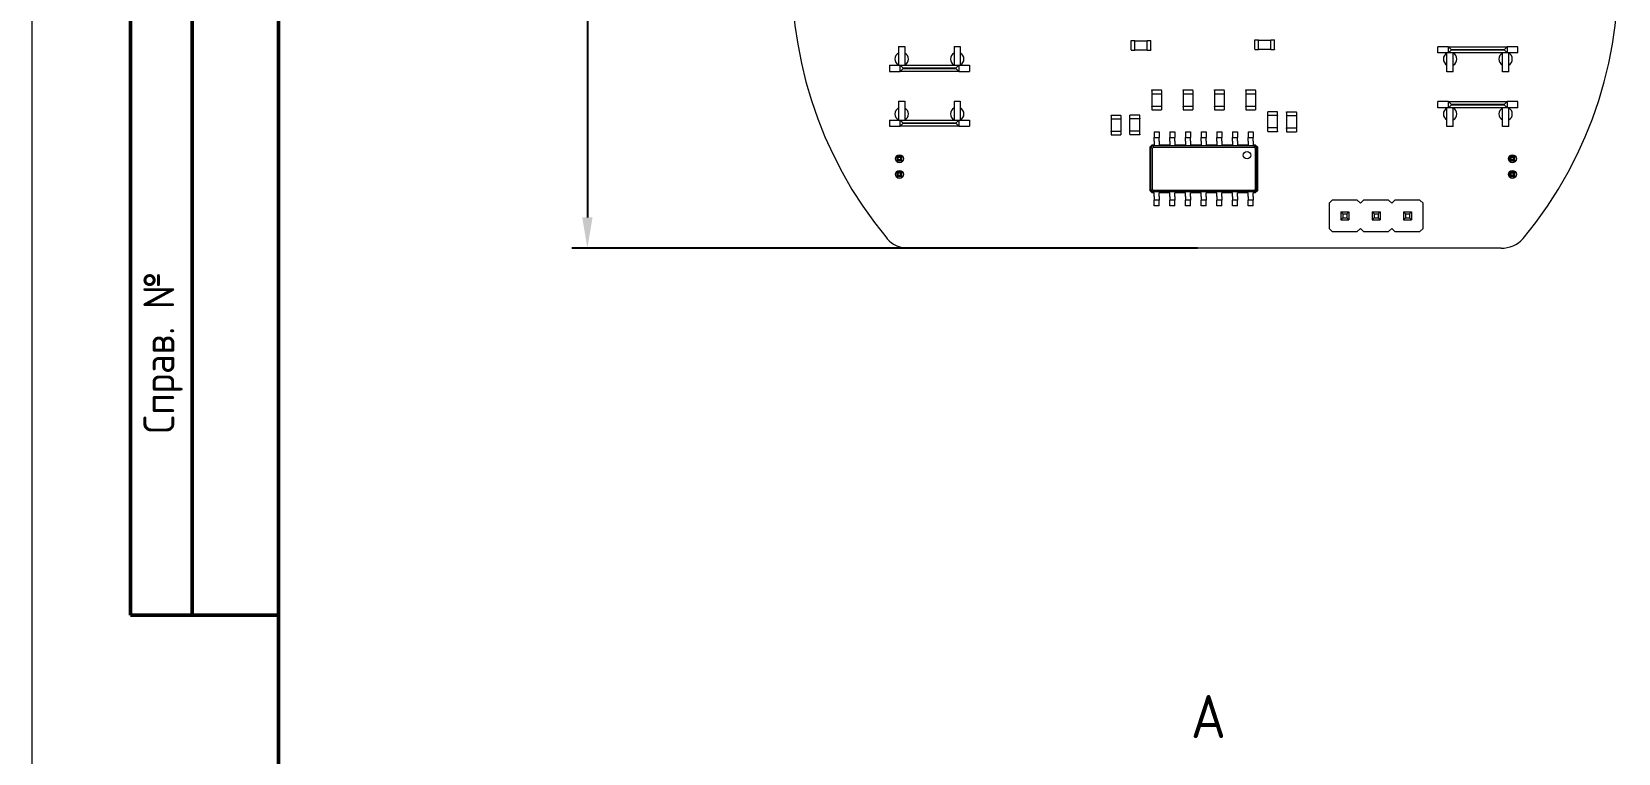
# Model space of a CAD drawing. Header units: millimetres. Extents: x 0 to 420, y 0 to 297.
# Drawn here: x 0 to 128.6, y 160.8 to 219.3 of the extents above; entities that cross this region are included whole.
import ezdxf

# ---------------------------------------------------------------- set-up
doc = ezdxf.new("R2010")
doc.units = ezdxf.units.MM
doc.header["$PDSIZE"] = -1
doc.layers.add('ОСНОВНОЙ', color=7, linetype='Continuous', lineweight=25)
doc.styles.add('СПДС', font='isocpeur.ttf', dxfattribs={"width": 0.9})
doc.dimstyles.new('Аннотативный', dxfattribs={"dimscale": 0, "dimtxt": 2.5, "dimasz": 2.5, "dimexe": 1.25, "dimexo": 0.625, "dimtad": 1, "dimtxsty": 'Standard', "dimcen": 2.5, "dimadec": 0, "dimazin": 0, "dimtfac": 1, "dimtmove": 0, "dimatfit": 3, "dimfxl": 1, "dimarcsym": 0})

# ---------------------------------------------------------------- blocks, each defined once
blk = doc.blocks.new('*D40')
at = {"color": 0, "lineweight": -2, "transparency": 16777216}
for p, q in [((94.48, 257.38), (43.79, 257.38)), ((45.04, 254.88), (45.04, 204.23)), ((94.48, 201.73), (43.79, 201.73))]:
    blk.add_line(p, q, dxfattribs=at)
at = {"color": 0, "transparency": 16777216}
for points in [[(44.62, 254.88), (45.46, 254.88), (45.04, 257.38)], [(44.62, 204.23), (45.46, 204.23), (45.04, 201.73)]]:
    blk.add_solid(points, dxfattribs=at)
at = {"layer": 'Defpoints', "color": 0, "transparency": 16777216}
for p in [(95.1, 257.38), (45.04, 201.73), (95.1, 201.73)]:
    blk.add_point(p, dxfattribs=at)
at = {"color": 0, "transparency": 16777216, "insert": (42.81, 229.55), "char_height": 2.5, "attachment_point": 5, "rotation": 90, "style": 'СПДС'}
blk.add_mtext('55,65{\\fArial|b0|i0|c204|p34;\\H1.08333x;*}', dxfattribs=at)
blk = doc.blocks.new('A$C7b8a1dfd')
at = {"color": 0, "linetype": 'Continuous', "lineweight": 0}
for p, q in [((124.64, -76.88), (124.64, -78.41)), ((124.64, -76.88), (125.14, -76.88)), ((125.14, -76.88), (125.14, -78.41)), ((129.14, -76.88), (129.64, -76.88)), ((129.14, -76.88), (129.14, -78.41)), ((129.64, -76.88), (129.64, -78.41)), ((143.49, -76.42), (143.49, -76.39)), ((143.49, -76.39), (143.79, -76.39)), ((143.49, -77.16), (143.49, -76.42)), ((143.79, -76.42), (143.79, -76.39)), ((143.79, -77.16), (143.79, -76.42)), ((143.79, -76.42), (144.79, -76.42)), ((144.79, -76.42), (144.79, -76.39)), ((144.79, -76.39), (145.09, -76.39)), ((144.79, -77.16), (144.79, -76.42)), ((145.09, -76.42), (145.09, -76.39)), ((145.09, -77.16), (145.09, -76.42)), ((153.52, -76.37), (153.52, -76.34)), ((153.52, -76.34), (153.82, -76.34)), ((153.52, -77.11), (153.52, -76.37)), ((153.52, -77.11), (153.52, -77.14)), ((153.52, -77.14), (153.82, -77.14)), ((153.82, -76.37), (153.82, -76.34)), ((153.82, -77.11), (153.82, -76.37)), ((153.82, -76.37), (154.82, -76.37)), ((153.82, -77.11), (153.82, -77.14)), ((153.82, -77.11), (154.82, -77.11)), ((154.82, -76.37), (154.82, -76.34)), ((154.82, -76.34), (155.12, -76.34)), ((154.82, -77.11), (154.82, -76.37)), ((154.82, -77.11), (154.82, -77.14)), ((154.82, -77.14), (155.12, -77.14)), ((155.12, -76.37), (155.12, -76.34)), ((155.12, -77.11), (155.12, -76.37)), ((155.12, -77.11), (155.12, -77.14)), ((169.22, -76.91), (168.34, -76.91)), ((168.34, -77.41), (168.34, -76.91)), ((169.22, -76.91), (173.97, -76.91)), ((169.22, -77.41), (169.22, -76.91)), ((169.22, -76.91), (169.46, -77.15)), ((173.72, -77.15), (169.46, -77.15)), ((169.46, -77.15), (169.46, -77.16)), ((173.97, -76.91), (173.72, -77.15)), ((173.72, -77.16), (173.72, -77.15)), ((174.84, -76.91), (173.97, -76.91)), ((173.97, -76.91), (173.97, -77.41)), ((174.84, -77.41), (174.84, -76.91)), ((123.89, -78.41), (124.77, -78.41)), ((123.89, -78.41), (123.89, -78.91)), ((124.77, -78.41), (129.52, -78.41)), ((124.77, -78.91), (124.77, -78.41)), ((125.01, -78.65), (124.77, -78.41)), ((129.27, -78.65), (129.52, -78.41)), ((129.52, -78.41), (130.39, -78.41)), ((129.52, -78.41), (129.52, -78.91)), ((130.39, -78.41), (130.39, -78.91)), ((143.49, -77.16), (143.49, -77.19)), ((143.49, -77.19), (143.79, -77.19)), ((143.79, -77.16), (143.79, -77.19)), ((143.79, -77.16), (144.79, -77.16)), ((144.79, -77.16), (144.79, -77.19)), ((144.79, -77.19), (145.09, -77.19)), ((145.09, -77.16), (145.09, -77.19)), ((169.22, -77.41), (168.34, -77.41)), ((169.09, -78.94), (169.09, -77.41)), ((169.46, -77.16), (169.22, -77.41)), ((173.97, -77.41), (169.22, -77.41)), ((169.46, -77.16), (173.72, -77.16)), ((169.59, -78.94), (169.59, -77.41)), ((173.59, -78.94), (173.59, -77.41)), ((173.72, -77.16), (173.97, -77.41)), ((174.84, -77.41), (173.97, -77.41)), ((174.09, -78.94), (174.09, -77.41)), ((123.89, -78.91), (124.77, -78.91)), ((124.77, -78.91), (125.01, -78.66)), ((129.52, -78.91), (124.77, -78.91)), ((129.27, -78.65), (125.01, -78.65)), ((125.01, -78.65), (125.01, -78.66)), ((125.01, -78.66), (129.27, -78.66)), ((129.27, -78.66), (129.27, -78.65)), ((129.52, -78.91), (129.27, -78.66)), ((129.52, -78.91), (130.39, -78.91)), ((169.59, -78.94), (169.09, -78.94)), ((174.09, -78.94), (173.59, -78.94)), ((145.16, -80.41), (145.96, -80.41)), ((145.16, -80.46), (145.16, -80.41)), ((145.16, -80.46), (145.16, -80.67)), ((145.16, -80.67), (145.16, -80.71)), ((145.16, -80.71), (145.16, -81.71)), ((145.16, -80.71), (145.96, -80.71)), ((145.96, -80.46), (145.96, -80.41)), ((145.96, -80.46), (145.96, -80.67)), ((145.96, -80.67), (145.96, -80.71)), ((145.96, -80.71), (145.96, -81.71)), ((147.7, -80.41), (148.5, -80.41)), ((147.7, -80.46), (147.7, -80.41)), ((147.7, -80.46), (147.7, -80.67)), ((147.7, -80.67), (147.7, -80.71)), ((147.7, -80.71), (147.7, -81.71)), ((147.7, -80.71), (148.5, -80.71)), ((148.5, -80.46), (148.5, -80.41)), ((148.5, -80.46), (148.5, -80.67)), ((148.5, -80.67), (148.5, -80.71)), ((148.5, -80.71), (148.5, -81.71)), ((150.24, -80.41), (151.04, -80.41)), ((150.24, -80.46), (150.24, -80.41)), ((150.24, -80.46), (150.24, -80.67)), ((150.24, -80.67), (150.24, -80.71)), ((150.24, -80.71), (150.24, -81.71)), ((150.24, -80.71), (151.04, -80.71)), ((151.04, -80.46), (151.04, -80.41)), ((151.04, -80.46), (151.04, -80.67)), ((151.04, -80.67), (151.04, -80.71)), ((151.04, -80.71), (151.04, -81.71)), ((152.78, -80.41), (153.58, -80.41)), ((152.78, -80.46), (152.78, -80.41)), ((152.78, -80.46), (152.78, -80.67)), ((152.78, -80.67), (152.78, -80.71)), ((152.78, -80.71), (152.78, -81.71)), ((152.78, -80.71), (153.58, -80.71)), ((153.58, -80.46), (153.58, -80.41)), ((153.58, -80.46), (153.58, -80.67)), ((153.58, -80.67), (153.58, -80.71)), ((153.58, -80.71), (153.58, -81.71)), ((124.64, -81.32), (124.64, -82.85)), ((124.64, -81.32), (125.14, -81.32)), ((125.14, -81.32), (125.14, -82.85)), ((129.14, -81.32), (129.64, -81.32)), ((129.14, -81.32), (129.14, -82.85)), ((129.64, -81.32), (129.64, -82.85)), ((145.16, -81.76), (145.16, -81.71)), ((145.16, -81.71), (145.96, -81.71)), ((145.16, -81.76), (145.16, -81.97)), ((145.16, -81.97), (145.16, -82.01)), ((145.16, -82.01), (145.96, -82.01)), ((145.96, -81.76), (145.96, -81.71)), ((145.96, -81.76), (145.96, -81.97)), ((145.96, -81.97), (145.96, -82.01)), ((147.7, -81.76), (147.7, -81.71)), ((147.7, -81.71), (148.5, -81.71)), ((147.7, -81.76), (147.7, -81.97)), ((147.7, -81.97), (147.7, -82.01)), ((147.7, -82.01), (148.5, -82.01)), ((148.5, -81.76), (148.5, -81.71)), ((148.5, -81.76), (148.5, -81.97)), ((148.5, -81.97), (148.5, -82.01)), ((150.24, -81.76), (150.24, -81.71)), ((150.24, -81.71), (151.04, -81.71)), ((150.24, -81.76), (150.24, -81.97)), ((150.24, -81.97), (150.24, -82.01)), ((150.24, -82.01), (151.04, -82.01)), ((151.04, -81.76), (151.04, -81.71)), ((151.04, -81.76), (151.04, -81.97)), ((151.04, -81.97), (151.04, -82.01)), ((152.78, -81.76), (152.78, -81.71)), ((152.78, -81.71), (153.58, -81.71)), ((152.78, -81.76), (152.78, -81.97)), ((152.78, -81.97), (152.78, -82.01)), ((152.78, -82.01), (153.58, -82.01)), ((153.58, -81.76), (153.58, -81.71)), ((153.58, -81.76), (153.58, -81.97)), ((153.58, -81.97), (153.58, -82.01)), ((154.56, -82.23), (154.56, -82.19)), ((155.36, -82.19), (154.56, -82.19)), ((154.56, -82.44), (154.56, -82.23)), ((155.36, -82.23), (155.36, -82.19)), ((155.36, -82.44), (155.36, -82.23)), ((156.08, -82.19), (156.88, -82.19)), ((156.08, -82.23), (156.08, -82.19)), ((156.08, -82.23), (156.08, -82.44)), ((156.88, -82.23), (156.88, -82.19)), ((156.88, -82.23), (156.88, -82.44)), ((169.22, -81.35), (168.34, -81.35)), ((168.34, -81.85), (168.34, -81.35)), ((169.22, -81.85), (168.34, -81.85)), ((169.09, -83.38), (169.09, -81.85)), ((169.22, -81.35), (173.97, -81.35)), ((169.22, -81.85), (169.22, -81.35)), ((169.22, -81.35), (169.46, -81.6)), ((169.46, -81.61), (169.22, -81.85)), ((173.97, -81.85), (169.22, -81.85)), ((173.72, -81.6), (169.46, -81.6)), ((169.46, -81.6), (169.46, -81.61)), ((169.46, -81.61), (173.72, -81.61)), ((169.59, -83.38), (169.59, -81.85)), ((173.59, -83.38), (173.59, -81.85)), ((173.97, -81.35), (173.72, -81.6)), ((173.72, -81.61), (173.72, -81.6)), ((173.72, -81.61), (173.97, -81.85)), ((174.84, -81.35), (173.97, -81.35)), ((173.97, -81.35), (173.97, -81.85)), ((174.84, -81.85), (173.97, -81.85)), ((174.09, -83.38), (174.09, -81.85)), ((174.84, -81.85), (174.84, -81.35)), ((123.89, -82.85), (124.77, -82.85)), ((123.89, -82.85), (123.89, -83.35)), ((123.89, -83.35), (124.77, -83.35)), ((124.77, -82.85), (129.52, -82.85)), ((124.77, -83.35), (124.77, -82.85)), ((125.01, -83.1), (124.77, -82.85)), ((124.77, -83.35), (125.01, -83.11)), ((129.52, -83.35), (124.77, -83.35)), ((129.27, -83.1), (125.01, -83.1)), ((125.01, -83.1), (125.01, -83.11)), ((125.01, -83.11), (129.27, -83.11)), ((129.27, -83.1), (129.52, -82.85)), ((129.27, -83.11), (129.27, -83.1)), ((129.52, -83.35), (129.27, -83.11)), ((129.52, -82.85), (130.39, -82.85)), ((129.52, -82.85), (129.52, -83.35)), ((129.52, -83.35), (130.39, -83.35)), ((130.39, -82.85), (130.39, -83.35)), ((141.86, -82.44), (142.66, -82.44)), ((141.86, -82.49), (141.86, -82.44)), ((141.86, -82.49), (141.86, -82.7)), ((141.86, -82.7), (141.86, -82.74)), ((141.86, -82.74), (141.86, -83.74)), ((141.86, -82.74), (142.66, -82.74)), ((142.66, -82.49), (142.66, -82.44)), ((142.66, -82.49), (142.66, -82.7)), ((142.66, -82.7), (142.66, -82.74)), ((142.66, -82.74), (142.66, -83.74)), ((143.38, -82.49), (143.38, -82.44)), ((144.18, -82.44), (143.38, -82.44)), ((143.38, -82.7), (143.38, -82.49)), ((143.38, -82.7), (143.38, -82.74)), ((143.38, -83.74), (143.38, -82.74)), ((144.18, -82.74), (143.38, -82.74)), ((144.18, -82.49), (144.18, -82.44)), ((144.18, -82.7), (144.18, -82.49)), ((144.18, -82.7), (144.18, -82.74)), ((144.18, -83.74), (144.18, -82.74)), ((154.56, -82.44), (154.56, -82.49)), ((154.56, -83.49), (154.56, -82.49)), ((155.36, -82.49), (154.56, -82.49)), ((154.56, -83.53), (154.56, -83.49)), ((155.36, -83.49), (154.56, -83.49)), ((154.56, -83.74), (154.56, -83.53)), ((155.36, -82.44), (155.36, -82.49)), ((155.36, -83.49), (155.36, -82.49)), ((155.36, -83.53), (155.36, -83.49)), ((155.36, -83.74), (155.36, -83.53)), ((156.08, -82.44), (156.08, -82.49)), ((156.08, -82.49), (156.08, -83.49)), ((156.08, -82.49), (156.88, -82.49)), ((156.08, -83.53), (156.08, -83.49)), ((156.08, -83.49), (156.88, -83.49)), ((156.08, -83.53), (156.08, -83.74)), ((156.88, -82.44), (156.88, -82.49)), ((156.88, -82.49), (156.88, -83.49)), ((156.88, -83.53), (156.88, -83.49)), ((156.88, -83.53), (156.88, -83.74)), ((169.59, -83.38), (169.09, -83.38)), ((174.09, -83.38), (173.59, -83.38)), ((141.86, -83.79), (141.86, -83.74)), ((141.86, -83.74), (142.66, -83.74)), ((141.86, -83.79), (141.86, -84)), ((141.86, -84), (141.86, -84.04)), ((141.86, -84.04), (142.66, -84.04)), ((142.66, -83.79), (142.66, -83.74)), ((142.66, -83.79), (142.66, -84)), ((142.66, -84), (142.66, -84.04)), ((143.38, -83.79), (143.38, -83.74)), ((144.18, -83.74), (143.38, -83.74)), ((143.38, -84), (143.38, -83.79)), ((143.38, -84), (143.38, -84.04)), ((144.18, -84.04), (143.38, -84.04)), ((144.18, -83.79), (144.18, -83.74)), ((144.18, -84), (144.18, -83.79)), ((144.18, -84), (144.18, -84.04)), ((145.02, -85.02), (145.19, -84.85)), ((145.19, -84.85), (145.35, -84.85)), ((145.35, -83.8), (145.35, -84.15)), ((145.35, -83.8), (145.76, -83.8)), ((145.35, -84.15), (145.35, -84.25)), ((145.35, -84.55), (145.35, -84.25)), ((145.35, -84.25), (145.76, -84.25)), ((145.35, -84.55), (145.35, -84.85)), ((145.76, -83.8), (145.76, -84.15)), ((145.76, -84.15), (145.76, -84.25)), ((145.76, -84.55), (145.76, -84.25)), ((145.76, -84.55), (145.76, -84.85)), ((145.76, -84.85), (146.62, -84.85)), ((146.62, -83.8), (146.62, -84.15)), ((146.62, -83.8), (147.03, -83.8)), ((146.62, -84.15), (146.62, -84.25)), ((146.62, -84.55), (146.62, -84.25)), ((146.62, -84.25), (147.03, -84.25)), ((146.62, -84.55), (146.62, -84.85)), ((147.03, -83.8), (147.03, -84.15)), ((147.03, -84.15), (147.03, -84.25)), ((147.03, -84.55), (147.03, -84.25)), ((147.03, -84.55), (147.03, -84.85)), ((147.03, -84.85), (147.89, -84.85)), ((147.89, -83.8), (147.89, -84.15)), ((147.89, -83.8), (148.3, -83.8)), ((147.89, -84.15), (147.89, -84.25)), ((147.89, -84.55), (147.89, -84.25)), ((147.89, -84.25), (148.3, -84.25)), ((147.89, -84.55), (147.89, -84.85)), ((148.3, -83.8), (148.3, -84.15)), ((148.3, -84.15), (148.3, -84.25)), ((148.3, -84.55), (148.3, -84.25)), ((148.3, -84.55), (148.3, -84.85)), ((148.3, -84.85), (149.16, -84.85)), ((149.16, -83.8), (149.16, -84.15)), ((149.16, -83.8), (149.57, -83.8)), ((149.16, -84.15), (149.16, -84.25)), ((149.16, -84.55), (149.16, -84.25)), ((149.16, -84.25), (149.57, -84.25)), ((149.16, -84.55), (149.16, -84.85)), ((149.57, -83.8), (149.57, -84.15)), ((149.57, -84.15), (149.57, -84.25)), ((149.57, -84.55), (149.57, -84.25)), ((149.57, -84.55), (149.57, -84.85)), ((149.57, -84.85), (150.43, -84.85)), ((150.43, -83.8), (150.43, -84.15)), ((150.43, -83.8), (150.84, -83.8)), ((150.43, -84.15), (150.43, -84.25)), ((150.43, -84.55), (150.43, -84.25)), ((150.43, -84.25), (150.84, -84.25)), ((150.43, -84.55), (150.43, -84.85)), ((150.84, -83.8), (150.84, -84.15)), ((150.84, -84.15), (150.84, -84.25)), ((150.84, -84.55), (150.84, -84.25)), ((150.84, -84.55), (150.84, -84.85)), ((150.84, -84.85), (151.7, -84.85)), ((151.7, -83.8), (151.7, -84.15)), ((151.7, -83.8), (152.11, -83.8)), ((151.7, -84.15), (151.7, -84.25)), ((151.7, -84.55), (151.7, -84.25)), ((151.7, -84.25), (152.11, -84.25)), ((151.7, -84.55), (151.7, -84.85)), ((152.11, -83.8), (152.11, -84.15)), ((152.11, -84.15), (152.11, -84.25)), ((152.11, -84.55), (152.11, -84.25)), ((152.11, -84.55), (152.11, -84.85)), ((152.11, -84.85), (152.97, -84.85)), ((152.97, -83.8), (152.97, -84.15)), ((152.97, -83.8), (153.38, -83.8)), ((152.97, -84.15), (152.97, -84.25)), ((152.97, -84.55), (152.97, -84.25)), ((152.97, -84.25), (153.38, -84.25)), ((152.97, -84.55), (152.97, -84.85)), ((153.38, -83.8), (153.38, -84.15)), ((153.38, -84.15), (153.38, -84.25)), ((153.38, -84.55), (153.38, -84.25)), ((153.38, -84.55), (153.38, -84.85)), ((153.38, -84.85), (153.54, -84.85)), ((153.54, -84.85), (153.72, -85.02)), ((154.56, -83.74), (154.56, -83.79)), ((155.36, -83.79), (154.56, -83.79)), ((155.36, -83.74), (155.36, -83.79)), ((156.08, -83.74), (156.08, -83.79)), ((156.08, -83.79), (156.88, -83.79)), ((156.88, -83.74), (156.88, -83.79)), ((124.51, -86.18), (124.51, -85.78)), ((124.91, -85.78), (124.51, -85.78)), ((124.51, -85.78), (124.61, -85.88)), ((124.51, -86.18), (124.61, -86.08)), ((124.61, -86.08), (124.61, -85.88)), ((124.81, -85.88), (124.61, -85.88)), ((124.81, -86.08), (124.61, -86.08)), ((124.91, -85.78), (124.81, -85.88)), ((124.81, -86.08), (124.81, -85.88)), ((124.91, -86.18), (124.81, -86.08)), ((124.91, -86.18), (124.91, -85.78)), ((145.02, -88.57), (145.02, -85.02)), ((145.09, -85.06), (145.23, -84.92)), ((145.09, -85.06), (145.21, -85.12)), ((145.09, -88.54), (145.09, -85.06)), ((145.21, -85.12), (145.29, -85.04)), ((145.21, -88.48), (145.21, -85.12)), ((145.23, -84.92), (145.35, -84.92)), ((145.23, -84.92), (145.29, -85.04)), ((145.29, -85.04), (153.45, -85.04)), ((145.35, -84.92), (145.76, -84.92)), ((145.76, -84.92), (146.62, -84.92)), ((146.62, -84.92), (147.03, -84.92)), ((147.03, -84.92), (147.89, -84.92)), ((147.89, -84.92), (148.3, -84.92)), ((148.3, -84.92), (149.16, -84.92)), ((149.16, -84.92), (149.57, -84.92)), ((149.57, -84.92), (150.43, -84.92)), ((150.43, -84.92), (150.84, -84.92)), ((150.84, -84.92), (151.7, -84.92)), ((151.7, -84.92), (152.11, -84.92)), ((152.11, -84.92), (152.97, -84.92)), ((152.97, -84.92), (153.38, -84.92)), ((153.38, -84.92), (153.5, -84.92)), ((153.5, -84.92), (153.45, -85.04)), ((153.45, -85.04), (153.53, -85.12)), ((153.5, -84.92), (153.64, -85.06)), ((153.64, -85.06), (153.53, -85.12)), ((153.53, -85.12), (153.53, -88.48)), ((153.64, -85.06), (153.64, -88.54)), ((153.72, -85.02), (153.72, -88.57)), ((174.19, -86.18), (174.19, -85.78)), ((174.59, -85.78), (174.19, -85.78)), ((174.19, -85.78), (174.29, -85.88)), ((174.19, -86.18), (174.29, -86.08)), ((174.29, -86.08), (174.29, -85.88)), ((174.49, -85.88), (174.29, -85.88)), ((174.49, -86.08), (174.29, -86.08)), ((174.59, -85.78), (174.49, -85.88)), ((174.49, -86.08), (174.49, -85.88)), ((174.59, -86.18), (174.49, -86.08)), ((174.59, -86.18), (174.59, -85.78)), ((124.91, -86.18), (124.51, -86.18)), ((124.51, -87.45), (124.51, -87.05)), ((124.91, -87.05), (124.51, -87.05)), ((124.51, -87.05), (124.61, -87.15)), ((124.51, -87.45), (124.61, -87.35)), ((124.61, -87.35), (124.61, -87.15)), ((124.81, -87.15), (124.61, -87.15)), ((124.81, -87.35), (124.61, -87.35)), ((124.91, -87.05), (124.81, -87.15)), ((124.81, -87.35), (124.81, -87.15)), ((124.91, -87.45), (124.81, -87.35)), ((124.91, -87.45), (124.91, -87.05)), ((174.59, -86.18), (174.19, -86.18)), ((174.19, -87.45), (174.19, -87.05)), ((174.59, -87.05), (174.19, -87.05)), ((174.19, -87.05), (174.29, -87.15)), ((174.19, -87.45), (174.29, -87.35)), ((174.29, -87.35), (174.29, -87.15)), ((174.49, -87.15), (174.29, -87.15)), ((174.49, -87.35), (174.29, -87.35)), ((174.59, -87.05), (174.49, -87.15)), ((174.49, -87.35), (174.49, -87.15)), ((174.59, -87.45), (174.49, -87.35)), ((174.59, -87.45), (174.59, -87.05)), ((124.91, -87.45), (124.51, -87.45)), ((145.19, -88.75), (145.02, -88.57)), ((145.09, -88.54), (145.21, -88.48)), ((145.23, -88.67), (145.09, -88.54)), ((145.29, -88.56), (145.21, -88.48)), ((145.23, -88.67), (145.29, -88.56)), ((145.35, -88.67), (145.23, -88.67)), ((153.45, -88.56), (145.29, -88.56)), ((145.76, -88.67), (145.35, -88.67)), ((146.62, -88.67), (145.76, -88.67)), ((147.03, -88.67), (146.62, -88.67)), ((147.89, -88.67), (147.03, -88.67)), ((148.3, -88.67), (147.89, -88.67)), ((149.16, -88.67), (148.3, -88.67)), ((149.57, -88.67), (149.16, -88.67)), ((150.43, -88.67), (149.57, -88.67)), ((150.84, -88.67), (150.43, -88.67)), ((151.7, -88.67), (150.84, -88.67)), ((152.11, -88.67), (151.7, -88.67)), ((152.97, -88.67), (152.11, -88.67)), ((153.38, -88.67), (152.97, -88.67)), ((153.5, -88.67), (153.38, -88.67)), ((153.53, -88.48), (153.45, -88.56)), ((153.5, -88.67), (153.45, -88.56)), ((153.64, -88.54), (153.5, -88.67)), ((153.64, -88.54), (153.53, -88.48)), ((153.72, -88.57), (153.54, -88.75)), ((174.59, -87.45), (174.19, -87.45)), ((145.35, -88.75), (145.19, -88.75)), ((145.35, -89.05), (145.35, -88.75)), ((145.35, -89.05), (145.35, -89.35)), ((145.35, -89.45), (145.35, -89.35)), ((145.76, -89.35), (145.35, -89.35)), ((145.35, -89.8), (145.35, -89.45)), ((145.76, -89.8), (145.35, -89.8)), ((146.62, -88.75), (145.76, -88.75)), ((145.76, -89.05), (145.76, -88.75)), ((145.76, -89.05), (145.76, -89.35)), ((145.76, -89.45), (145.76, -89.35)), ((145.76, -89.8), (145.76, -89.45)), ((146.62, -89.05), (146.62, -88.75)), ((146.62, -89.05), (146.62, -89.35)), ((146.62, -89.45), (146.62, -89.35)), ((147.03, -89.35), (146.62, -89.35)), ((146.62, -89.8), (146.62, -89.45)), ((147.03, -89.8), (146.62, -89.8)), ((147.89, -88.75), (147.03, -88.75)), ((147.03, -89.05), (147.03, -88.75)), ((147.03, -89.05), (147.03, -89.35)), ((147.03, -89.45), (147.03, -89.35)), ((147.03, -89.8), (147.03, -89.45)), ((147.89, -89.05), (147.89, -88.75)), ((147.89, -89.05), (147.89, -89.35)), ((147.89, -89.45), (147.89, -89.35)), ((148.3, -89.35), (147.89, -89.35)), ((147.89, -89.8), (147.89, -89.45)), ((148.3, -89.8), (147.89, -89.8)), ((149.16, -88.75), (148.3, -88.75)), ((148.3, -89.05), (148.3, -88.75)), ((148.3, -89.05), (148.3, -89.35)), ((148.3, -89.45), (148.3, -89.35)), ((148.3, -89.8), (148.3, -89.45)), ((149.16, -89.05), (149.16, -88.75)), ((149.16, -89.05), (149.16, -89.35)), ((149.16, -89.45), (149.16, -89.35)), ((149.57, -89.35), (149.16, -89.35)), ((149.16, -89.8), (149.16, -89.45)), ((149.57, -89.8), (149.16, -89.8)), ((150.43, -88.75), (149.57, -88.75)), ((149.57, -89.05), (149.57, -88.75)), ((149.57, -89.05), (149.57, -89.35)), ((149.57, -89.45), (149.57, -89.35)), ((149.57, -89.8), (149.57, -89.45)), ((150.43, -89.05), (150.43, -88.75)), ((150.43, -89.05), (150.43, -89.35)), ((150.43, -89.45), (150.43, -89.35)), ((150.84, -89.35), (150.43, -89.35)), ((150.43, -89.8), (150.43, -89.45)), ((150.84, -89.8), (150.43, -89.8)), ((151.7, -88.75), (150.84, -88.75)), ((150.84, -89.05), (150.84, -88.75)), ((150.84, -89.05), (150.84, -89.35)), ((150.84, -89.45), (150.84, -89.35)), ((150.84, -89.8), (150.84, -89.45)), ((151.7, -89.05), (151.7, -88.75)), ((151.7, -89.05), (151.7, -89.35)), ((151.7, -89.45), (151.7, -89.35)), ((152.11, -89.35), (151.7, -89.35)), ((151.7, -89.8), (151.7, -89.45)), ((152.11, -89.8), (151.7, -89.8)), ((152.97, -88.75), (152.11, -88.75)), ((152.11, -89.05), (152.11, -88.75)), ((152.11, -89.05), (152.11, -89.35)), ((152.11, -89.45), (152.11, -89.35)), ((152.11, -89.8), (152.11, -89.45)), ((152.97, -89.05), (152.97, -88.75)), ((152.97, -89.05), (152.97, -89.35)), ((152.97, -89.45), (152.97, -89.35)), ((153.38, -89.35), (152.97, -89.35)), ((152.97, -89.8), (152.97, -89.45)), ((153.38, -89.8), (152.97, -89.8)), ((153.38, -89.05), (153.38, -88.75)), ((153.54, -88.75), (153.38, -88.75)), ((153.38, -89.05), (153.38, -89.35)), ((153.38, -89.45), (153.38, -89.35)), ((153.38, -89.8), (153.38, -89.45)), ((159.78, -89.34), (159.53, -89.59)), ((159.53, -89.59), (159.53, -91.62)), ((161.81, -89.34), (159.78, -89.34)), ((162.07, -89.59), (161.81, -89.34)), ((162.32, -89.34), (162.07, -89.59)), ((164.35, -89.34), (162.32, -89.34)), ((164.61, -89.59), (164.35, -89.34)), ((164.86, -89.34), (164.61, -89.59)), ((166.89, -89.34), (164.86, -89.34)), ((167.15, -89.59), (166.89, -89.34)), ((167.15, -91.62), (167.15, -89.59)), ((160.48, -90.29), (161.12, -90.29)), ((160.48, -90.29), (160.48, -90.93)), ((160.48, -90.29), (160.64, -90.45)), ((160.48, -90.93), (160.64, -90.77)), ((160.48, -90.93), (161.12, -90.93)), ((160.64, -90.45), (160.96, -90.45)), ((160.64, -90.45), (160.64, -90.77)), ((160.64, -90.77), (160.96, -90.77)), ((161.12, -90.29), (160.96, -90.45)), ((160.96, -90.45), (160.96, -90.77)), ((161.12, -90.93), (160.96, -90.77)), ((161.12, -90.29), (161.12, -90.93)), ((163.02, -90.29), (163.02, -90.93)), ((163.02, -90.29), (163.66, -90.29)), ((163.02, -90.29), (163.18, -90.45)), ((163.02, -90.93), (163.18, -90.77)), ((163.02, -90.93), (163.66, -90.93)), ((163.18, -90.45), (163.18, -90.77)), ((163.18, -90.45), (163.5, -90.45)), ((163.18, -90.77), (163.5, -90.77)), ((163.66, -90.29), (163.5, -90.45)), ((163.5, -90.45), (163.5, -90.77)), ((163.66, -90.93), (163.5, -90.77)), ((163.66, -90.29), (163.66, -90.93)), ((165.56, -90.29), (166.2, -90.29)), ((165.56, -90.29), (165.56, -90.93)), ((165.56, -90.29), (165.72, -90.45)), ((165.56, -90.93), (165.72, -90.77)), ((165.56, -90.93), (166.2, -90.93)), ((165.72, -90.45), (166.04, -90.45)), ((165.72, -90.45), (165.72, -90.77)), ((165.72, -90.77), (166.04, -90.77)), ((166.2, -90.29), (166.04, -90.45)), ((166.04, -90.45), (166.04, -90.77)), ((166.2, -90.93), (166.04, -90.77)), ((166.2, -90.29), (166.2, -90.93)), ((159.53, -91.62), (159.78, -91.88)), ((159.78, -91.88), (161.81, -91.88)), ((161.81, -91.88), (162.07, -91.62)), ((162.07, -91.62), (162.32, -91.88)), ((162.32, -91.88), (164.35, -91.88)), ((164.35, -91.88), (164.61, -91.62)), ((164.61, -91.62), (164.86, -91.88)), ((164.86, -91.88), (166.89, -91.88)), ((166.89, -91.88), (167.15, -91.62)), ((173.48, -93.23), (125.48, -93.23))]:
    blk.add_line(p, q, dxfattribs=at)
for centre, radius in [((124.71, -85.98), 0.325), ((152.88, -85.69), 0.3), ((174.39, -85.98), 0.325), ((124.71, -87.25), 0.325), ((174.39, -87.25), 0.325)]:
    blk.add_circle(centre, radius, dxfattribs=at)
for centre, radius, start, end in [((149.48, -71.07), 33.49, 320.3291, 219.6709), ((124.89, -77.91), 0.545, 117.3043, 242.6957), ((124.89, -77.91), 0.545, 297.3043, 62.6957), ((129.39, -77.91), 0.545, 117.3043, 242.6957), ((129.39, -77.91), 0.545, 297.3043, 62.6957), ((169.34, -77.91), 0.545, 117.3043, 242.6957), ((169.34, -77.91), 0.545, 297.3043, 62.6957), ((173.84, -77.91), 0.545, 117.3043, 242.6957), ((173.84, -77.91), 0.545, 297.3043, 62.6957), ((124.89, -82.35), 0.545, 117.3043, 242.6957), ((124.89, -82.35), 0.545, 297.3043, 62.6957), ((129.39, -82.35), 0.545, 117.3043, 242.6957), ((129.39, -82.35), 0.545, 297.3043, 62.6957), ((169.34, -82.35), 0.545, 117.3043, 242.6957), ((169.34, -82.35), 0.545, 297.3043, 62.6957), ((173.84, -82.35), 0.545, 117.3043, 242.6957), ((173.84, -82.35), 0.545, 297.3043, 62.6957), ((125.48, -90.8), 2.43, 222.8789, 270), ((173.48, -90.8), 2.43, 270, 317.1211)]:
    blk.add_arc(centre, radius, start, end, dxfattribs=at)

msp = doc.modelspace()

# ---------------------------------------------------------------- linework, layer by layer
at = {"color": 7, "linetype": 'Continuous', "lineweight": 18}
msp.add_line((0, 297), (0, 0), dxfattribs=at)
at = {"color": 7, "linetype": 'Continuous', "lineweight": 50}
for p, q in [((8, 172), (8, 292)), ((8, 172), (8, 292)), ((13, 172), (13, 292)), ((13, 172), (13, 292)), ((20, 292), (20, 5)), ((20, 292), (20, 5)), ((8, 172), (20, 172))]:
    msp.add_line(p, q, dxfattribs=at)
at = {"layer": 'ОСНОВНОЙ', "linetype": 'Continuous', "lineweight": 18}
msp.add_line((20, 5), (20, 292), dxfattribs=at)

# ---------------------------------------------------------------- block references
msp.add_blockref('A$C7b8a1dfd', (-54.375, 294.959))

# ---------------------------------------------------------------- texts
at = {"color": 7, "linetype": 'Continuous', "lineweight": 0, "insert": (9.058, 193.281), "char_height": 2.5, "attachment_point": 2, "rotation": 90, "style": 'СПДС'}
msp.add_mtext('Справ. №', dxfattribs=at)
at = {"insert": (93.96, 165.545), "char_height": 3.5, "attachment_point": 1, "style": 'СПДС'}
msp.add_mtext_dynamic_manual_height_columns('А', width=12.07747, gutter_width=17.5, heights=[0], dxfattribs=at)

# ---------------------------------------------------------------- dimensions: what is measured, and where the dimension line sits
dim = msp.add_linear_dim(base=(45.04, 201.728), p1=(95.105, 257.38), p2=(95.105, 201.728), angle=90, text='<>{\\fArial|b0|i0|c204|p34;\\H1.08333x;*}', dimstyle='Аннотативный', override={"dimtxsty": 'СПДС'})
dim.commit()
dim.dimension.update_dxf_attribs({"geometry": '*D40', "text_midpoint": (42.81, 229.554)})

doc.saveas('drawing.dxf')
